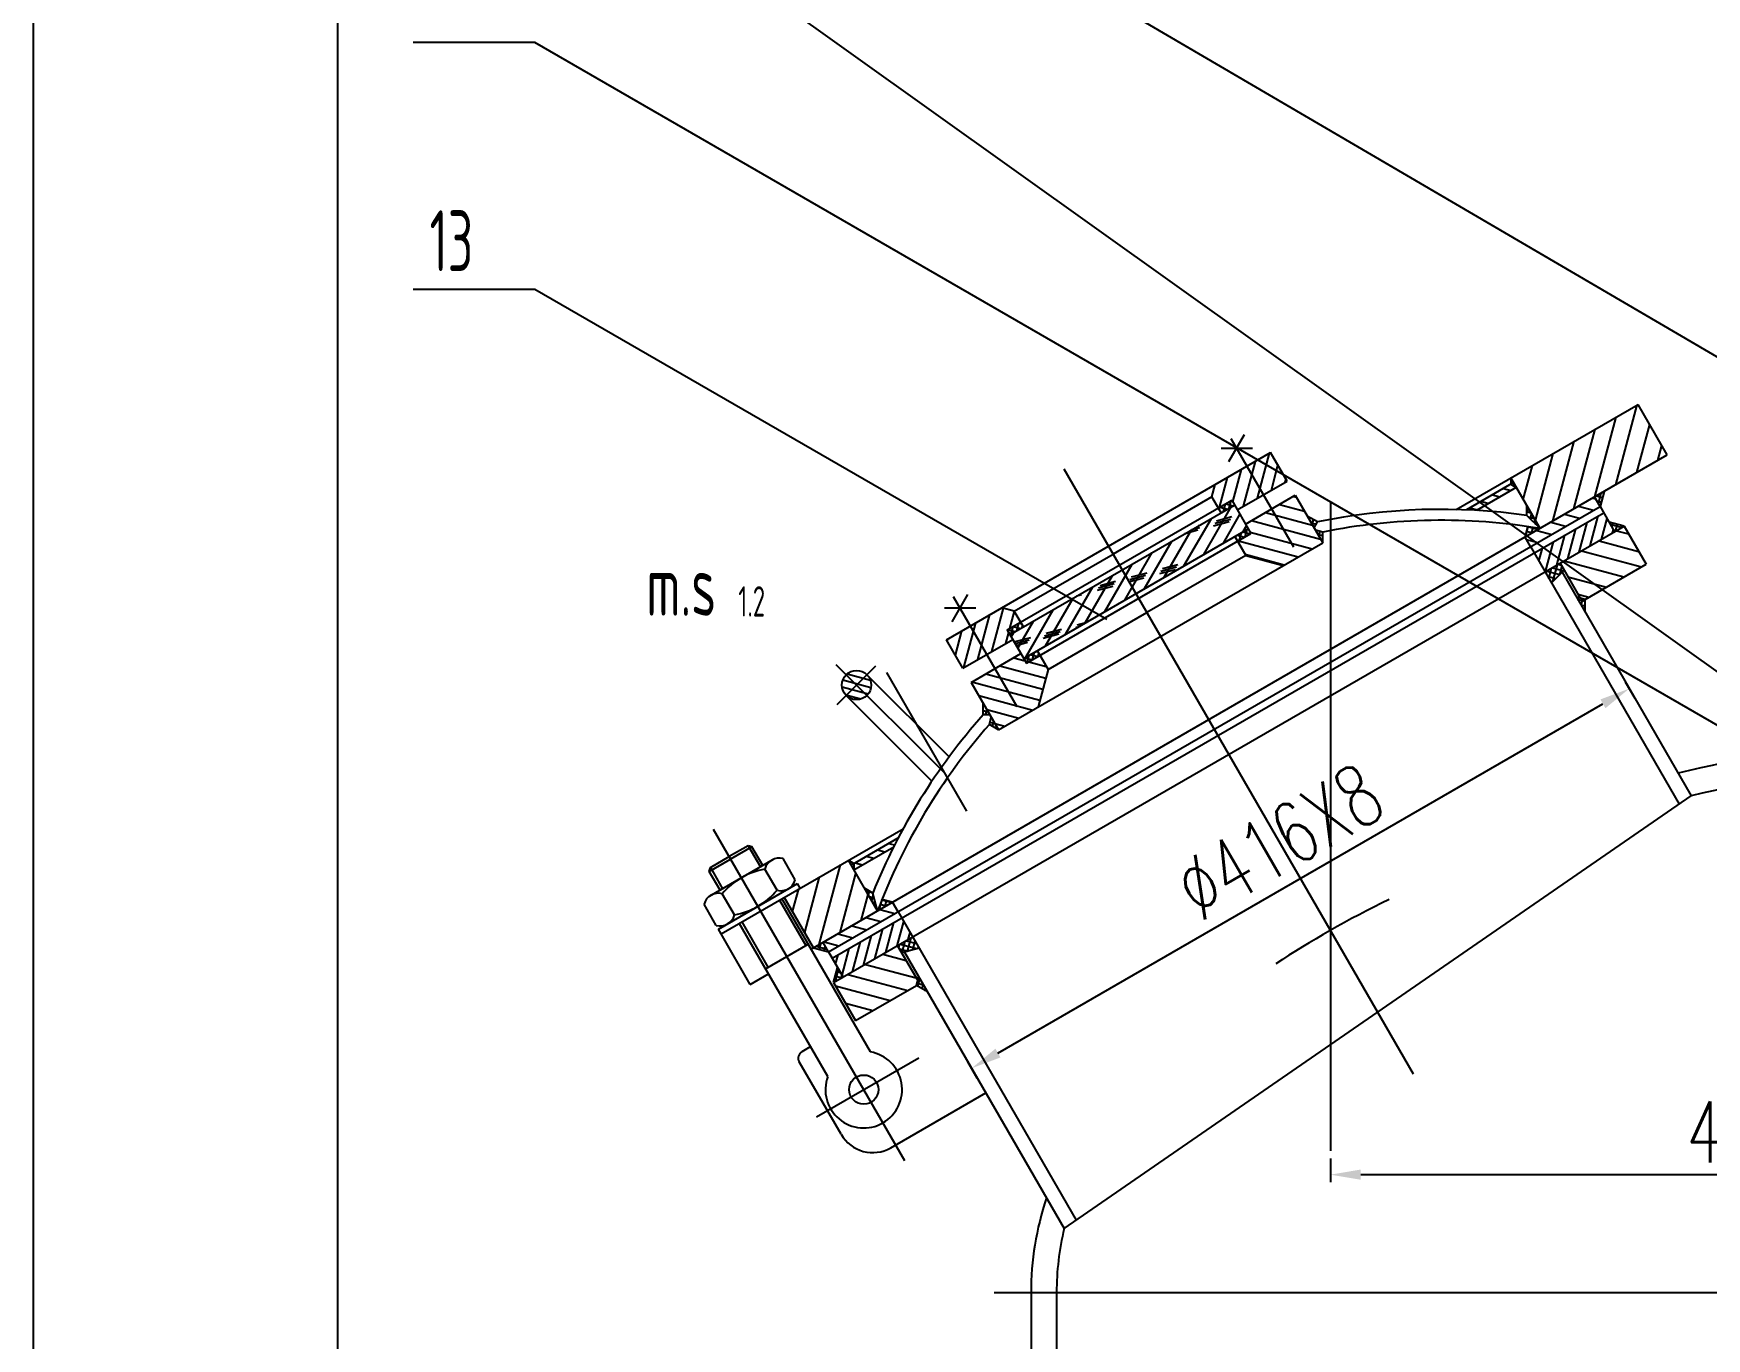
# Model space of a CAD drawing. Extents: x 174 to 768, y -773 to 68.
# Drawn here: x 174.3 to 311.7, y -205.1 to -97.9 of the extents above; entities that cross this region are included whole.
import ezdxf

# ---------------------------------------------------------------- set-up
doc = ezdxf.new("R2010")
doc.units = 0
doc.header["$MEASUREMENT"] = 0
doc.layers.get('DEFPOINTS').update_dxf_attribs({"linetype": 'CONTINUOUS', "lineweight": 30})
doc.layers.add('DIM', color=7, linetype='CONTINUOUS')
doc.styles.add('HZ5', font='romans.shx', dxfattribs={"width": 0.7, "height": 5, "bigfont": 'hztxt.shx'})
doc.styles.add('J_BigFont', font='gbenor.shx', dxfattribs={"bigfont": 'gbcbig.shx'})
doc.dimstyles.new('机械制图iso', dxfattribs={"dimscale": 0, "dimtxt": 0.18, "dimasz": 2.5, "dimexe": 0.625, "dimexo": 0.625, "dimgap": 1, "dimtad": 1, "dimdec": 4, "dimzin": 0, "dimdsep": 46, "dimtxsty": 'HZ5', "dimcen": 0, "dimadec": 0, "dimazin": 0, "dimtfac": 1, "dimtdec": 4, "dimtmove": 0, "dimatfit": 2, "dimfxl": 0, "dimtolj": 1, "dimtzin": 0, "dimarcsym": 0})
pattern_1 = [(75, (127.82798, -155.74824), (-0.3773148, 0.1011012), []), (165, (127.82798, -155.74824), (-0.1011012, -0.3773148), [])]

# ---------------------------------------------------------------- blocks, each defined once
blk = doc.blocks.new('*D36')
at = {"layer": 'DEFPOINTS', "color": 0}
for p in [(305.37, -151.71), (306.15, -153.06), (252.11, -184.26)]:
    blk.add_point(p, dxfattribs=at)
at = {"layer": 'DIM', "color": 0, "lineweight": -2}
for p, q in [((305.84, -152.52), (305.06, -151.17)), ((253.49, -181.66), (303.2, -152.96)), ((251.8, -183.72), (251.02, -182.37))]:
    blk.add_line(p, q, dxfattribs=at)
at = {"layer": 'DIM', "color": 0}
for points in [[(303, -152.6), (303.41, -153.32), (305.37, -151.71)], [(253.29, -181.3), (253.7, -182.02), (251.33, -182.91)]]:
    blk.add_solid(points, dxfattribs=at)
at = {"layer": 'DIM', "color": 0, "insert": (276.6, -164.28), "char_height": 5, "attachment_point": 5, "rotation": 30, "style": 'HZ5'}
blk.add_mtext('\\A1;%%c416X8', dxfattribs=at)
blk = doc.blocks.new('*D39')
at = {"layer": 'DEFPOINTS', "color": 0}
for p in [(280.81, -189.7), (348.31, -189.7), (348.31, -191.65)]:
    blk.add_point(p, dxfattribs=at)
at = {"layer": 'DIM', "color": 0, "lineweight": -2}
for p, q in [((280.81, -190.32), (280.81, -192.27)), ((348.31, -190.32), (348.31, -192.27)), ((283.31, -191.65), (345.81, -191.65))]:
    blk.add_line(p, q, dxfattribs=at)
at = {"layer": 'DIM', "color": 0}
for points in [[(283.31, -191.23), (283.31, -192.07), (280.81, -191.65)], [(345.81, -191.23), (345.81, -192.07), (348.31, -191.65)]]:
    blk.add_solid(points, dxfattribs=at)
at = {"layer": 'DIM', "color": 0, "insert": (314.56, -188.15), "char_height": 5, "attachment_point": 5, "style": 'HZ5'}
blk.add_mtext('\\A1;450', dxfattribs=at)

msp = doc.modelspace()

# ---------------------------------------------------------------- hatches: boundary and pattern name
at = {"layer": 'DIM'}
h = msp.add_hatch(dxfattribs=at)
h.set_pattern_fill('ANSI31', color=256, scale=11.25, angle=30, style=0)
h.set_pattern_definition([(75, (175.1071, -84.4938), (-1.358333, 0.363964), [])])
h.paths.add_polyline_path([(306.09143, -128.35888), (295.63418, -134.39638), (298.03418, -138.5533), (308.49143, -132.5158)])
h.paths.add_polyline_path([(241.20448, -165.82138), (235.94338, -168.85888), (238.34338, -173.0158), (243.60448, -169.9783)])
h = msp.add_hatch(dxfattribs=at)
h.set_pattern_fill('ANSI31', color=256, scale=7.5, angle=30, style=0)
h.set_pattern_definition([(75, (174.4195, -83.30285), (-0.9055555, 0.242643), [])])
h.paths.add_polyline_path([(252.56842, -148.9043), (251.21842, -146.56604), (249.26986, -147.69104), (250.61986, -150.0293)])
h.paths.add_polyline_path([(251.21842, -146.56604), (252.56842, -148.9043), (254.71183, -147.6668), (254.26183, -146.88738), (255.36602, -146.24988), (254.84102, -145.34056), (253.8165, -145.06604)])
h.paths.add_polyline_path([(272.70817, -136.23738), (273.15817, -137.0168), (275.30159, -135.7793), (273.95159, -133.44104), (271.35351, -134.94104), (271.07899, -135.96556), (271.60399, -136.87488)])
h.paths.add_polyline_path([(275.30159, -135.7793), (277.25014, -134.6543), (275.90014, -132.31604), (273.95159, -133.44104)])
h = msp.add_hatch(dxfattribs=at)
h.set_pattern_fill('ANSI37', color=256, scale=3.125, angle=30, style=0)
h.set_pattern_definition(pattern_1)
h.paths.add_polyline_path([(239.1228, -172.5658), (238.34338, -173.0158), (239.5728, -173.34523)])
h.paths.add_polyline_path([(240.35573, -174.70131), (240.28935, -174.7691), (239.99338, -175.87369), (240.7728, -175.42369)])
h.paths.add_polyline_path([(303.71586, -138.04426), (304.16586, -138.82369), (304.94528, -138.37369)])
h.paths.add_polyline_path([(303.29528, -135.5158), (302.51586, -135.9658), (302.96586, -136.74523)])
h = msp.add_hatch(dxfattribs=at)
h.set_pattern_fill('ANSI31', color=256, scale=7.5, angle=120, style=0)
h.set_pattern_definition([(165, (175.1071, -84.4938), (-0.242643, -0.9055555), [])])
h.paths.add_polyline_path([(244.83857, -169.2658), (239.1228, -172.5658), (239.5728, -173.34523), (245.28857, -170.04523)])
h.paths.add_polyline_path([(302.51586, -135.9658), (296.80009, -139.2658), (297.25009, -140.04523), (302.96586, -136.74523)])
h = msp.add_hatch(dxfattribs=at)
h.set_pattern_fill('ANSI31', color=256, scale=6, angle=120, style=0)
h.set_pattern_definition([(165, (175.1071, -84.4938), (-0.1941143, -0.7244444), [])])
h.paths.add_polyline_path([(241.65448, -166.08119), (241.65448, -166.6008), (244.92733, -164.71123, -0.00412125), (245.3064, -163.97275)])
h.paths.add_polyline_path([(291.98226, -137.02443, -0.00412125), (292.81133, -137.06538), (296.08418, -135.1758), (295.63418, -134.916)])
h = msp.add_hatch(dxfattribs=at)
h.set_pattern_fill('ANSI31', color=256, scale=7.5, angle=120, style=0)
h.set_pattern_definition([(165, (174.8695, -84.0823), (-0.242643, -0.9055555), [])])
h.paths.add_polyline_path([(253.54486, -155.09555), (256.79246, -153.22055), (257.61602, -150.147), (256.94102, -148.97786), (255.83683, -149.61536), (255.38683, -148.83594), (251.29486, -151.19844)])
h.paths.add_polyline_path([(276.92755, -141.59555), (280.17514, -139.72055), (277.92514, -135.82344), (273.83317, -138.18594), (274.28317, -138.96536), (273.17899, -139.60286), (273.85399, -140.772)])
h = msp.add_hatch(dxfattribs=at)
h.set_pattern_fill('ANSI31', color=256, scale=6, angle=30, style=0)
h.set_pattern_definition([(75, (-1752.8115, -414.1173), (-0.72444437, 0.19411428), [])])
h.paths.add_polyline_path([(246.48857, -172.12369), (245.58857, -170.56484), (243.23717, -171.92242), (239.8728, -173.86484), (240.7728, -175.42369)])
h.paths.add_polyline_path([(304.16586, -138.82369), (303.26586, -137.26484), (301.17427, -138.47242), (297.55009, -140.56484), (298.45009, -142.12369)])
h = msp.add_hatch(dxfattribs=at)
h.set_pattern_fill('ANSI37', color=256, scale=3.125, angle=30, style=0)
h.set_pattern_definition(pattern_1)
h.paths.add_polyline_path([(243.2106, -168.50832), (242.52838, -168.11444), (243.60448, -169.9783)])
h.paths.add_polyline_path([(243.96989, -169.03304, 0.005123176), (243.60448, -169.9783), (244.83857, -169.2658)])
h.paths.add_polyline_path([(296.95807, -136.68944), (296.95807, -137.4772), (298.03418, -138.5533)])
h.paths.add_polyline_path([(297.03285, -138.39713), (296.80009, -139.2658), (298.03418, -138.5533, 0.005123176)])
h = msp.add_hatch(dxfattribs=at)
h.set_pattern_fill('ANSI37', color=256, scale=3, angle=120, style=0)
h.set_pattern_definition([(165, (175.1071, -84.4938), (-0.0970571, -0.3622222), []), (255, (175.1071, -84.4938), (0.3622222, -0.0970571), [])])
h.paths.add_polyline_path([(255.36602, -146.24988), (254.26183, -146.88738), (254.48683, -147.27709), (255.59102, -146.63959)])
h.paths.add_polyline_path([(256.71602, -148.58815), (255.61183, -149.22565), (255.83683, -149.61536), (256.94102, -148.97786)])
h.paths.add_polyline_path([(274.05817, -138.57565), (272.95399, -139.21315), (273.17899, -139.60286), (274.28317, -138.96536)])
h.paths.add_polyline_path([(272.70817, -136.23738), (271.60399, -136.87488), (271.82899, -137.26459), (272.93317, -136.62709)])
h = msp.add_hatch(dxfattribs=at)
h.set_pattern_fill('CORK', color=256, scale=7.5, angle=60, style=0)
h.set_pattern_definition([(60, (175.1071, -84.4938), (-0.811899, 0.46875), []), (195, (175.7474, -84.3222), (0.6863, -2.5613), [1.325825, -1.325825]), (195, (175.8646, -84.1192), (0.6863, -2.5613), [1.325825, -1.325825]), (195, (175.9818, -83.9163), (0.6863, -2.5613), [1.325825, -1.325825])])
h.paths.add_polyline_path([(264.835, -143.90065), (263.71, -141.95209), (254.48683, -147.27709), (255.61183, -149.22565)])
h.paths.add_polyline_path([(263.71, -141.95209), (264.835, -143.90065), (274.05817, -138.57565), (272.93317, -136.62709)])
h = msp.add_hatch(dxfattribs=at)
h.set_pattern_fill('ANSI31', color=256, scale=9.375, angle=120, style=0)
h.set_pattern_definition([(165, (127.828, -155.7482), (-0.3033036, -1.131944), [])])
h.paths.add_polyline_path([(239.99338, -175.87369), (241.79338, -178.99138), (246.79934, -176.10119), (246.90717, -175.69873), (245.25448, -172.83619)])
h.paths.add_polyline_path([(306.74528, -141.49138), (304.94528, -138.37369), (299.68418, -141.41119), (301.33687, -144.27373), (301.73932, -144.38157)])
h = msp.add_hatch(dxfattribs=at)
h.set_pattern_fill('ANSI37', color=256, scale=3.125, angle=30, style=0)
h.set_pattern_definition([(75, (127.82798, -155.74824), (-0.3773148, 0.1011012), []), (165, (127.82798, -155.74824), (-0.1011012, -0.3773148), [])])
h.paths.add_polyline_path([(252.28115, -152.90674), (252.28115, -153.87711), (252.8414, -153.87711)])
h.paths.add_polyline_path([(252.95027, -154.0657), (252.79096, -154.66028), (253.54486, -155.09555)])
h.paths.add_polyline_path([(278.91143, -137.53174), (279.47168, -138.50211), (279.7518, -138.01692)])
h.paths.add_polyline_path([(280.17514, -138.85001), (279.58056, -138.6907), (280.17514, -139.72055)])
h = msp.add_hatch(dxfattribs=at)
h.set_pattern_fill('ANSI37', color=256, scale=3.125, angle=30, style=0)
h.set_pattern_definition(pattern_1)
h.paths.add_polyline_path([(246.48857, -172.12369), (245.25448, -172.83619), (245.58857, -173.41484), (247.01357, -173.03301)])
h.paths.add_polyline_path([(246.98953, -175.39138), (246.79934, -176.10119), (247.69934, -176.6208)])
h.paths.add_polyline_path([(301.73932, -144.38157), (301.02951, -144.19138), (301.73932, -145.4208)])
h.paths.add_polyline_path([(299.68418, -141.41119), (298.45009, -142.12369), (298.97509, -143.03301), (300.01826, -141.98984)])
h = msp.add_hatch(dxfattribs=at)
h.set_pattern_fill('ANSI31', color=256, scale=4.5, angle=120, style=0)
h.set_pattern_definition([(165, (175.1071, -84.4938), (-0.1455857, -0.5433333), [])])
h.paths.add_polyline_path([(241.87814, -151.4181), (241.02961, -150.56958, 0.339454259), (240.83891, -152.0181, 0.065543463), (241.02961, -152.26663)])
h.paths.add_polyline_path([(241.02961, -152.26663, 0.414213562), (242.72667, -152.26663), (241.87814, -151.4181)])
h.paths.add_polyline_path([(241.87814, -151.4181), (242.72667, -150.56958, 0.414213562), (241.02961, -150.56958)])
h.paths.add_polyline_path([(241.87814, -151.4181), (242.72667, -152.26663, 0.339454259), (242.91737, -150.8181, 0.065543463), (242.72667, -150.56958)])

# ---------------------------------------------------------------- linework, layer by layer
for p, q in [((174.25028, -772.67581), (174.25028, 68.32419)), ((199.25028, -762.67581), (199.25028, 58.32419)), ((344.31004, -143.07677), (215.44681, -67.54369)), ((315.06484, -152.0765), (215.44681, -80.95913)), ((215.44681, -98.63269), (205.44681, -98.63269)), ((313.39023, -155.18035), (215.44681, -98.63269)), ((215.44681, -118.91183), (205.44681, -118.91183)), ((262.42955, -146.03733), (215.44681, -118.91183)), ((291.13045, -136.99661), (306.09143, -128.35888)), ((308.49143, -132.5158), (306.09143, -128.35888)), ((271.8329, -131.95805), (274.39964, -131.95805)), ((273.72663, -130.8647), (272.44326, -133.08756)), ((238.14852, -173.1283), (308.49143, -132.5158)), ((249.26986, -147.69104), (275.90014, -132.31604)), ((277.25014, -134.6543), (275.90014, -132.31604)), ((273.15817, -137.0168), (277.25014, -134.6543)), ((295.63418, -134.39638), (295.63418, -134.916)), ((298.03418, -138.5533), (295.63418, -134.39638)), ((271.07899, -135.96556), (262.96, -140.65306)), ((271.07899, -135.96556), (271.35351, -134.94104)), ((271.82899, -137.26459), (271.07899, -135.96556)), ((273.83317, -138.18594), (277.92514, -135.82344)), ((277.92514, -135.82344), (280.17514, -139.72055)), ((295.85918, -134.78609), (291.98226, -137.02443)), ((296.08418, -135.1758), (292.81133, -137.06538)), ((295.63418, -134.916), (296.08418, -135.1758)), ((302.96586, -136.74523), (302.51586, -135.9658)), ((303.29528, -135.5158), (302.96586, -136.74523)), ((239.5728, -173.34523), (302.96586, -136.74523)), ((254.26183, -146.88738), (272.70817, -136.23738)), ((254.48683, -147.27709), (272.93317, -136.62709)), ((272.70817, -136.23738), (274.28317, -138.96536)), ((296.95807, -137.4772), (296.95807, -136.68944)), ((301.17427, -138.47242), (303.26586, -137.26484)), ((302.96586, -136.74523), (304.16586, -138.82369)), ((239.99338, -175.87369), (304.94528, -138.37369)), ((243.23717, -171.92242), (301.41342, -138.33435)), ((255.61183, -149.22565), (274.05817, -138.57565)), ((279.7518, -138.01692), (278.91143, -137.53174)), ((279.47168, -138.50211), (279.7518, -138.01692)), ((280.17514, -138.85001), (279.58056, -138.6907)), ((296.80009, -139.2658), (297.03285, -138.39713)), ((298.03418, -138.5533), (296.95807, -137.4772)), ((304.94528, -138.37369), (303.71586, -138.04426)), ((304.94528, -138.37369), (306.74528, -141.49138)), ((253.54486, -155.09555), (280.17514, -139.72055)), ((255.83683, -149.61536), (274.28317, -138.96536)), ((272.95399, -139.21315), (273.85399, -140.772)), ((280.17514, -139.72055), (280.17514, -138.85001)), ((297.25009, -140.04523), (296.80009, -139.2658)), ((297.25009, -140.04523), (309.46304, -161.19868)), ((254.84102, -145.34056), (262.96, -140.65306)), ((273.85399, -140.772), (265.735, -145.4595)), ((273.85399, -140.772), (276.92755, -141.59555)), ((299.68418, -141.41119), (301.33687, -144.27373)), ((301.73932, -144.38157), (306.74528, -141.49138)), ((298.97509, -143.03301), (300.01826, -141.98984)), ((299.85355, -142.15455), (310.45387, -160.51484)), ((250.99346, -143.9897), (249.71009, -146.21256)), ((301.73932, -144.38157), (301.02951, -144.19138)), ((249.09973, -145.08305), (251.66647, -145.08305)), ((254.84102, -145.34056), (253.8165, -145.06604)), ((255.59102, -146.63959), (254.84102, -145.34056)), ((257.61602, -150.147), (265.735, -145.4595)), ((301.73932, -145.4208), (301.73932, -144.38157)), ((254.26183, -146.88738), (255.83683, -149.61536)), ((250.61986, -150.0293), (249.26986, -147.69104)), ((250.61986, -150.0293), (254.71183, -147.6668)), ((251.29486, -151.19844), (255.38683, -148.83594)), ((256.71602, -148.58815), (257.61602, -150.147)), ((249.48023, -157.32313), (242.72667, -150.56958)), ((251.29486, -151.19844), (253.54486, -155.09555)), ((257.61602, -150.147), (256.79246, -153.22055)), ((248.07627, -159.31329), (241.02961, -152.26663)), ((252.28115, -153.87711), (252.28115, -152.90674)), ((252.8414, -153.87711), (252.28115, -153.87711)), ((252.79096, -154.66028), (252.95027, -154.0657)), ((253.54486, -155.09555), (252.79096, -154.66028)), ((258.931, -196.07461), (310.45387, -160.51484)), ((230.74722, -171.85888), (245.70821, -163.22115)), ((232.96968, -164.623), (231.4172, -165.51932)), ((233.28708, -164.70805), (231.53338, -165.72055)), ((233.28708, -164.70805), (232.96968, -164.623)), ((232.96968, -164.623), (233.97229, -166.35958)), ((234.17352, -166.2434), (233.28708, -164.70805)), ((241.42948, -166.21109), (245.3064, -163.97275)), ((241.65448, -166.6008), (244.92733, -164.71123)), ((229.77968, -166.73305), (231.53338, -165.72055)), ((229.78927, -168.77465), (235.05037, -165.73715)), ((229.86473, -166.41564), (231.4172, -165.51932)), ((236.8437, -167.41828), (235.84113, -165.68179)), ((241.20448, -165.82138), (241.65448, -166.08119)), ((243.60448, -169.9783), (241.20448, -165.82138)), ((241.65448, -166.08119), (241.65448, -166.6008)), ((229.77968, -166.73305), (229.86473, -166.41564)), ((230.66612, -168.2684), (229.77968, -166.73305)), ((229.86473, -166.41564), (230.86734, -168.15222)), ((235.3498, -168.28078), (234.34724, -166.54429)), ((230.52222, -171.46917), (237.01741, -167.71917)), ((231.8424, -170.30578), (230.83983, -168.56929)), ((243.01709, -181.56092), (235.74852, -168.97138)), ((238.34338, -173.0158), (235.94338, -168.85888)), ((237.24241, -168.10888), (237.01741, -167.71917)), ((243.2106, -168.50832), (242.52838, -168.11444)), ((243.60448, -169.9783), (243.2106, -168.50832)), ((244.83857, -169.2658), (243.96989, -169.03304)), ((230.34851, -171.16828), (229.34594, -169.43179)), ((235.54729, -169.08756), (237.69955, -172.81538)), ((245.28857, -170.04523), (244.83857, -169.2658)), ((245.28857, -170.04523), (259.92182, -195.39077)), ((230.74722, -171.85888), (230.52222, -171.46917)), ((239.50969, -183.58592), (232.24112, -170.99638)), ((232.44234, -170.8802), (234.5946, -174.60802)), ((239.8728, -173.86484), (244.0035, -171.47998)), ((233.14722, -176.0158), (230.74722, -171.85888)), ((234.39337, -174.7242), (237.90078, -172.6992)), ((238.34338, -173.0158), (239.5728, -173.34523)), ((239.5728, -173.34523), (239.1228, -172.5658)), ((245.25448, -172.83619), (246.90717, -175.69873)), ((247.01357, -173.03301), (245.58857, -173.41484)), ((239.5728, -173.34523), (240.7728, -175.42369)), ((245.81357, -173.35455), (258.931, -196.07461)), ((233.14722, -176.0158), (234.64112, -175.1533)), ((239.99338, -175.87369), (240.3228, -174.64426)), ((239.99338, -175.87369), (241.79338, -178.99138)), ((246.79934, -176.10119), (246.98953, -175.39138)), ((241.79338, -178.99138), (246.79934, -176.10119)), ((247.69934, -176.6208), (246.79934, -176.10119)), ((237.3983, -181.52888), (238.09112, -181.12888)), ((240.60703, -188.33657), (237.16953, -182.38264)), ((244.70511, -189.43465), (252.49934, -184.93465)), ((256.21283, -201.33977), (256.21283, -333.33977)), ((258.31283, -201.33977), (258.31283, -333.33977))]:
    msp.add_line(p, q, dxfattribs=at)
at = {"layer": 'DIM', "ltscale": 4}
for p, q in [((272.63668, -131.16354), (277.76893, -140.05287)), ((249.82443, -144.15157), (255.03576, -153.17787)), ((249.09063, -158.63059), (240.21622, -149.75618)), ((243.42368, -149.87257), (240.25374, -153.0425)), ((244.32958, -150.38421), (250.91482, -161.79018)), ((238.59956, -186.89751), (246.9841, -182.05669))]:
    msp.add_line(p, q, dxfattribs=at)
at = {"layer": 'DIM', "ltscale": 10}
for p, q in [((258.92167, -133.65846), (287.62312, -183.37082)), ((280.81283, -136.38818), (280.81283, -189.69698)), ((245.84342, -190.50626), (230.12385, -163.27917)), ((253.1925, -201.33977), (443.40386, -201.33977))]:
    msp.add_line(p, q, dxfattribs=at)
at = {"layer": 'DIM'}
for centre in [(241.87814, -151.4181), (242.46982, -184.66301)]:
    msp.add_circle(centre, 1.2, dxfattribs=at)
for centre, radius, start, end in [((289.91268, -187.33646), 50.35458, 81.9570363, 101.6420502), ((289.91268, -187.33646), 49.45458, 80.5479992, 101.3556561), ((289.91268, -187.33646), 50.35458, 138.3579498, 158.0429637), ((289.91268, -187.33646), 49.45458, 138.6443439, 159.4520008), ((235.52642, -166.86169), 1.22115, 75.0653934, 164.9346066), ((235.45732, -172.51701), 6.075, 100.5287794, 139.4712206), ((235.66451, -167.10088), 1.22115, 255.0653934, 344.9346066), ((230.52512, -169.74919), 1.22115, 75.0653934, 164.9346066), ((230.73232, -164.33307), 6.075, 280.5287794, 319.4712206), ((230.66322, -169.98838), 1.22115, 255.0653934, 344.9346066), ((237.7108, -182.07014), 0.625, 120, 210), ((242.46982, -184.66301), 3.15, 160.0052009, 79.9947991), ((243.20511, -186.83657), 3, 210, 300)]:
    msp.add_arc(centre, radius, start, end, dxfattribs=at)
for major_axis, ratio, start_param, end_param in [((-92.1, 0), 0.511400651, 4.794566131, 5.148836594), ((-90, 0), 0.5, 4.796488079, 5.146556372), ((-90, 0), 0.5, 5.482672116, 5.639269583), ((-92.1, 0), 0.511400651, 6.117218807, 6.283185307), ((-90, 0), 0.5, 6.165913267, 6.283185307)]:
    msp.add_ellipse((348.31283, -201.33977), major_axis=major_axis, ratio=ratio, start_param=start_param, end_param=end_param, dxfattribs=at)

# ---------------------------------------------------------------- texts
at = {"layer": 'DIM', "style": 'J_BigFont', "width": 0.7}
for s, height, p in [('13', 5, (206.79728, -117.41203)), ('m.s', 5, (224.61148, -145.72861)), ('1.2', 2.5, (232.16351, -145.79651))]:
    msp.add_text(s, height=height, dxfattribs=at).set_placement(p)

# ---------------------------------------------------------------- dimensions: what is measured, and where the dimension line sits
at = {"layer": 'DIM'}
dim = msp.add_linear_dim(base=(305.36957, -151.70857), p1=(252.11219, -184.2641), p2=(306.15218, -153.0641), angle=30, text='%%c416X8', dimstyle='机械制图iso', override={"dimscale": 1}, dxfattribs=at)
dim.commit()
dim.dimension.update_dxf_attribs({"geometry": '*D36', "text_midpoint": (276.59957, -164.27748)})
dim = msp.add_linear_dim(base=(348.31283, -191.64979), p1=(280.81283, -189.69698), p2=(348.31283, -189.69698), text='450', dimstyle='机械制图iso', override={"dimscale": 1}, dxfattribs=at)
dim.commit()
dim.dimension.update_dxf_attribs({"geometry": '*D39', "text_midpoint": (314.56283, -188.14979)})

doc.saveas('drawing.dxf')
